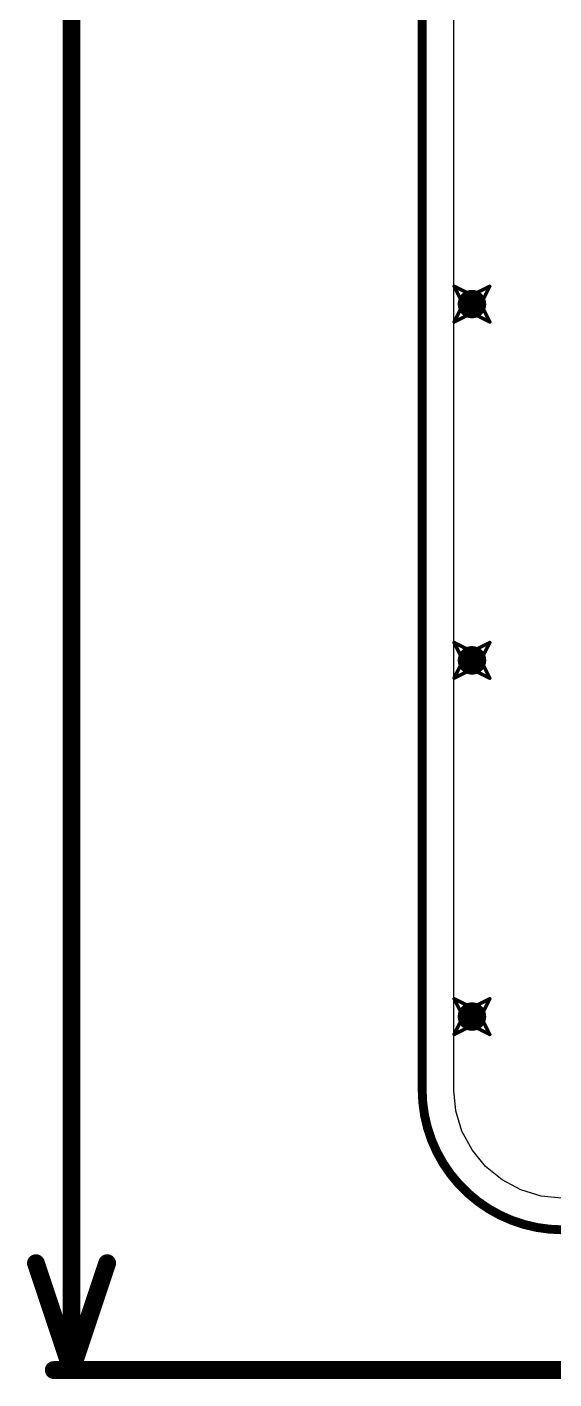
# Model space of a CAD drawing. Header units: millimetres. Extents: x 2.26 to 6.57, y 1.2 to 4.64.
# Drawn here: x 2.258 to 2.554, y 1.2 to 1.959 of the extents above; entities that cross this region are included whole.
import ezdxf

# ---------------------------------------------------------------- set-up
doc = ezdxf.new("R2010")
doc.units = ezdxf.units.MM
doc.header["$MEASUREMENT"] = 0
for name, color, linetype in [('BottomLayer', 5, 'Continuous'), ('DrillDrawing', 1, 'Continuous'), ('KeepOutLayer', 6, 'Continuous'), ('Mechanical1', 6, 'Continuous'), ('MultiLayer', 9, 'Continuous'), ('TopLayer', 1, 'Continuous'), ('ViaHoleLayer', 16, 'Continuous')]:
    doc.layers.add(name, color=color, linetype=linetype)

msp = doc.modelspace()

# ---------------------------------------------------------------- linework, layer by layer
at = {"layer": 'BottomLayer'}
for p, q in [((2.49816, 1.36221), (2.49816, 3.43098)), ((2.49807, 1.36175), (2.49816, 1.3622)), ((2.49919, 1.3503), (2.49807, 1.36175)), ((2.49816, 1.3622), (2.49816, 1.36221)), ((2.49816, 1.3622), (2.49816, 1.3622)), ((2.50267, 1.33885), (2.49919, 1.3503)), ((2.50831, 1.3283), (2.50267, 1.33885)), ((2.5159, 1.31905), (2.50831, 1.3283)), ((2.52515, 1.31146), (2.5159, 1.31905)), ((2.5357, 1.30582), (2.52515, 1.31146)), ((2.54715, 1.30234), (2.5357, 1.30582)), ((2.5586, 1.30122), (2.54715, 1.30234))]:
    msp.add_line(p, q, dxfattribs=at)
at = {"layer": 'BottomLayer', "const_width": 0.008}
for points in [[(2.50427, 1.80315, 1), (2.51227, 1.80315, 1)], [(2.50427, 1.60315, 1), (2.51227, 1.60315, 1)], [(2.50427, 1.40315, 1), (2.51227, 1.40315, 1)]]:
    msp.add_lwpolyline(points, format="xyb", close=True, dxfattribs=at)
at = {"layer": 'DrillDrawing'}
for points, const_width in [([(2.28346, 1.20472), (2.28346, 2.65679)], 0.01), ([(2.49827, 1.81315), (2.50827, 1.80815)], 0.002), ([(2.49827, 1.81315), (2.50327, 1.80315)], 0.002), ([(2.50827, 1.80815), (2.51827, 1.81315)], 0.002), ([(2.51327, 1.80315), (2.51827, 1.81315)], 0.002), ([(2.49827, 1.79315), (2.50327, 1.80315)], 0.002), ([(2.49827, 1.79315), (2.50827, 1.79815)], 0.002), ([(2.50827, 1.79815), (2.51827, 1.79315)], 0.002), ([(2.51327, 1.80315), (2.51827, 1.79315)], 0.002), ([(2.49827, 1.61315), (2.50827, 1.60815)], 0.002), ([(2.49827, 1.61315), (2.50327, 1.60315)], 0.002), ([(2.50827, 1.60815), (2.51827, 1.61315)], 0.002), ([(2.51327, 1.60315), (2.51827, 1.61315)], 0.002), ([(2.49827, 1.59315), (2.50327, 1.60315)], 0.002), ([(2.51327, 1.60315), (2.51827, 1.59315)], 0.002), ([(2.49827, 1.59315), (2.50827, 1.59815)], 0.002), ([(2.50827, 1.59815), (2.51827, 1.59315)], 0.002), ([(2.49827, 1.41315), (2.50827, 1.40815)], 0.002), ([(2.49827, 1.41315), (2.50327, 1.40315)], 0.002), ([(2.50827, 1.40815), (2.51827, 1.41315)], 0.002), ([(2.51327, 1.40315), (2.51827, 1.41315)], 0.002), ([(2.49827, 1.39315), (2.50327, 1.40315)], 0.002), ([(2.51327, 1.40315), (2.51827, 1.39315)], 0.002), ([(2.49827, 1.39315), (2.50827, 1.39815)], 0.002), ([(2.50827, 1.39815), (2.51827, 1.39315)], 0.002), ([(2.26346, 1.26472), (2.28346, 1.20472)], 0.01), ([(2.28346, 1.20472), (2.30346, 1.26472)], 0.01), ([(2.27346, 1.20472), (2.99931, 1.20472)], 0.01)]:
    msp.add_lwpolyline(points, dxfattribs=dict(at, const_width=const_width))
for points, const_width in [([(2.49777, 1.81315, 1), (2.49877, 1.81315, 1)], 0.001), ([(2.49777, 1.81315, 1), (2.49877, 1.81315, 1)], 0.001), ([(2.51777, 1.81315, 1), (2.51877, 1.81315, 1)], 0.001), ([(2.51777, 1.81315, 1), (2.51877, 1.81315, 1)], 0.001), ([(2.50777, 1.80815, 1), (2.50877, 1.80815, 1)], 0.001), ([(2.50777, 1.80815, 1), (2.50877, 1.80815, 1)], 0.001), ([(2.50277, 1.80315, 1), (2.50377, 1.80315, 1)], 0.001), ([(2.50277, 1.80315, 1), (2.50377, 1.80315, 1)], 0.001), ([(2.50777, 1.79815, 1), (2.50877, 1.79815, 1)], 0.001), ([(2.50777, 1.79815, 1), (2.50877, 1.79815, 1)], 0.001), ([(2.51277, 1.80315, 1), (2.51377, 1.80315, 1)], 0.001), ([(2.51277, 1.80315, 1), (2.51377, 1.80315, 1)], 0.001), ([(2.49777, 1.79315, 1), (2.49877, 1.79315, 1)], 0.001), ([(2.49777, 1.79315, 1), (2.49877, 1.79315, 1)], 0.001), ([(2.51777, 1.79315, 1), (2.51877, 1.79315, 1)], 0.001), ([(2.51777, 1.79315, 1), (2.51877, 1.79315, 1)], 0.001), ([(2.49777, 1.61315, 1), (2.49877, 1.61315, 1)], 0.001), ([(2.49777, 1.61315, 1), (2.49877, 1.61315, 1)], 0.001), ([(2.50777, 1.60815, 1), (2.50877, 1.60815, 1)], 0.001), ([(2.50777, 1.60815, 1), (2.50877, 1.60815, 1)], 0.001), ([(2.51777, 1.61315, 1), (2.51877, 1.61315, 1)], 0.001), ([(2.51777, 1.61315, 1), (2.51877, 1.61315, 1)], 0.001), ([(2.50277, 1.60315, 1), (2.50377, 1.60315, 1)], 0.001), ([(2.50277, 1.60315, 1), (2.50377, 1.60315, 1)], 0.001), ([(2.51277, 1.60315, 1), (2.51377, 1.60315, 1)], 0.001), ([(2.51277, 1.60315, 1), (2.51377, 1.60315, 1)], 0.001), ([(2.49777, 1.59315, 1), (2.49877, 1.59315, 1)], 0.001), ([(2.49777, 1.59315, 1), (2.49877, 1.59315, 1)], 0.001), ([(2.50777, 1.59815, 1), (2.50877, 1.59815, 1)], 0.001), ([(2.50777, 1.59815, 1), (2.50877, 1.59815, 1)], 0.001), ([(2.51777, 1.59315, 1), (2.51877, 1.59315, 1)], 0.001), ([(2.51777, 1.59315, 1), (2.51877, 1.59315, 1)], 0.001), ([(2.49777, 1.41315, 1), (2.49877, 1.41315, 1)], 0.001), ([(2.49777, 1.41315, 1), (2.49877, 1.41315, 1)], 0.001), ([(2.51777, 1.41315, 1), (2.51877, 1.41315, 1)], 0.001), ([(2.51777, 1.41315, 1), (2.51877, 1.41315, 1)], 0.001), ([(2.50277, 1.40315, 1), (2.50377, 1.40315, 1)], 0.001), ([(2.50277, 1.40315, 1), (2.50377, 1.40315, 1)], 0.001), ([(2.50777, 1.40815, 1), (2.50877, 1.40815, 1)], 0.001), ([(2.50777, 1.40815, 1), (2.50877, 1.40815, 1)], 0.001), ([(2.51277, 1.40315, 1), (2.51377, 1.40315, 1)], 0.001), ([(2.51277, 1.40315, 1), (2.51377, 1.40315, 1)], 0.001), ([(2.50777, 1.39815, 1), (2.50877, 1.39815, 1)], 0.001), ([(2.50777, 1.39815, 1), (2.50877, 1.39815, 1)], 0.001), ([(2.49777, 1.39315, 1), (2.49877, 1.39315, 1)], 0.001), ([(2.49777, 1.39315, 1), (2.49877, 1.39315, 1)], 0.001), ([(2.51777, 1.39315, 1), (2.51877, 1.39315, 1)], 0.001), ([(2.51777, 1.39315, 1), (2.51877, 1.39315, 1)], 0.001), ([(2.26096, 1.26472, 1), (2.26596, 1.26472, 1)], 0.005), ([(2.30096, 1.26472, 1), (2.30596, 1.26472, 1)], 0.005), ([(2.27096, 1.20472, 1), (2.27596, 1.20472, 1)], 0.005), ([(2.28096, 1.20472, 1), (2.28596, 1.20472, 1)], 0.005), ([(2.28096, 1.20472, 1), (2.28596, 1.20472, 1)], 0.005), ([(2.28096, 1.20472, 1), (2.28596, 1.20472, 1)], 0.005)]:
    msp.add_lwpolyline(points, format="xyb", close=True, dxfattribs=dict(at, const_width=const_width))
at = {"layer": 'KeepOutLayer', "const_width": 0.005}
msp.add_lwpolyline([(2.48031, 1.3622), (2.48031, 3.44882)], dxfattribs=at)
at = {"layer": 'KeepOutLayer', "const_width": 0.0025}
msp.add_lwpolyline([(2.47906, 1.3622, 1), (2.48156, 1.3622, 1)], format="xyb", close=True, dxfattribs=at)
msp.add_lwpolyline([(2.47906, 1.3622, 1), (2.48156, 1.3622, 1)], format="xyb", close=True, dxfattribs=at)
at = {"layer": 'KeepOutLayer', "const_width": 0.005}
msp.add_lwpolyline([(2.55906, 1.28346, -0.414214), (2.48031, 1.3622)], format="xyb", dxfattribs=at)
at = {"layer": 'Mechanical1'}
msp.add_line((2.48031, 1.3622), (2.48031, 3.44882), dxfattribs=at)
msp.add_arc((2.55906, 1.3622), 0.07874, 180, 270, dxfattribs=at)
at = {"layer": 'MultiLayer', "const_width": 0.008}
for points in [[(2.50427, 1.80315, 1), (2.51227, 1.80315, 1)], [(2.50427, 1.60315, 1), (2.51227, 1.60315, 1)], [(2.50427, 1.40315, 1), (2.51227, 1.40315, 1)]]:
    msp.add_lwpolyline(points, format="xyb", close=True, dxfattribs=at)
at = {"layer": 'TopLayer'}
for p, q in [((2.49816, 1.36221), (2.49816, 3.43098)), ((2.49807, 1.36175), (2.49816, 1.3622)), ((2.49919, 1.3503), (2.49807, 1.36175)), ((2.49816, 1.3622), (2.49816, 1.36221)), ((2.49816, 1.3622), (2.49816, 1.3622)), ((2.50267, 1.33885), (2.49919, 1.3503)), ((2.50831, 1.3283), (2.50267, 1.33885)), ((2.5159, 1.31905), (2.50831, 1.3283)), ((2.52515, 1.31146), (2.5159, 1.31905)), ((2.5357, 1.30582), (2.52515, 1.31146)), ((2.54715, 1.30234), (2.5357, 1.30582)), ((2.5586, 1.30122), (2.54715, 1.30234))]:
    msp.add_line(p, q, dxfattribs=at)
at = {"layer": 'TopLayer', "const_width": 0.008}
for points in [[(2.50427, 1.80315, 1), (2.51227, 1.80315, 1)], [(2.50427, 1.60315, 1), (2.51227, 1.60315, 1)], [(2.50427, 1.40315, 1), (2.51227, 1.40315, 1)]]:
    msp.add_lwpolyline(points, format="xyb", close=True, dxfattribs=at)
at = {"layer": 'ViaHoleLayer', "const_width": 0.004}
for points in [[(2.50627, 1.80315, 1), (2.51027, 1.80315, 1)], [(2.50627, 1.60315, 1), (2.51027, 1.60315, 1)], [(2.50627, 1.40315, 1), (2.51027, 1.40315, 1)]]:
    msp.add_lwpolyline(points, format="xyb", close=True, dxfattribs=at)

doc.saveas('drawing.dxf')
